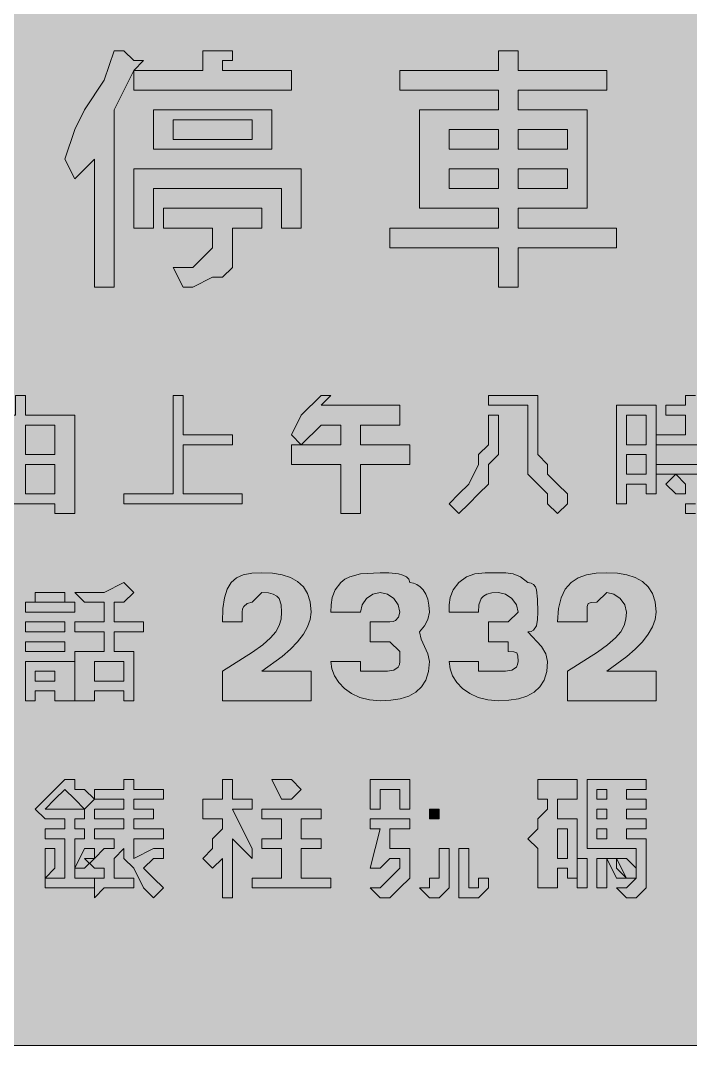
# Model space of a CAD drawing. Header units: metres. Extents: x 9 to 558, y 12 to 260.
# Drawn here: x 283.4 to 365, y 11.8 to 136.6 of the extents above; entities that cross this region are included whole.
import ezdxf

# ---------------------------------------------------------------- set-up
doc = ezdxf.new("R2010")
doc.units = ezdxf.units.M
doc.layers.add('FILL_BLACK_000000', color=7, linetype='Continuous', true_color=0x000000)
doc.layers.add('FILL_YELLOW_FFFF00', color=7, linetype='Continuous', true_color=0xffff00)

msp = doc.modelspace()

# ---------------------------------------------------------------- hatches: boundary and pattern name
at = {"layer": 'FILL_BLACK_000000', "true_color": 0x000000}
h = msp.add_hatch(color=7, dxfattribs=at)
h.dxf.hatch_style = 1
h.paths.add_polyline_path([(297.21, 131.76), (298.41, 131.76), (297.21, 130.56), (294.81, 125.76), (294.81, 104.16), (292.41, 104.16), (292.41, 119.76), (290.01, 117.36), (288.81, 119.76), (290.01, 123.36), (291.21, 125.76), (293.61, 129.36), (294.81, 132.96), (296.01, 132.96), (297.21, 131.76)])
h = msp.add_hatch(color=7, dxfattribs=at)
h.dxf.hatch_style = 1
h.paths.add_polyline_path([(308.01, 132.96), (309.21, 132.96), (309.21, 131.76), (308.01, 131.76), (308.01, 130.56), (316.41, 130.56), (316.41, 128.16), (297.21, 128.16), (297.21, 130.56), (305.61, 130.56), (305.61, 132.96), (308.01, 132.96)])
h = msp.add_hatch(color=7, dxfattribs=at)
h.dxf.hatch_style = 1
h.paths.add_polyline_path([(344.01, 130.56), (354.81, 130.56), (354.81, 128.16), (344.01, 128.16), (344.01, 125.76), (352.41, 125.76), (352.41, 113.76), (344.01, 113.76), (344.01, 111.36), (356.01, 111.36), (356.01, 108.96), (344.01, 108.96), (344.01, 104.16), (341.61, 104.16), (341.61, 108.96), (328.41, 108.96), (328.41, 111.36), (341.61, 111.36), (341.61, 113.76), (332.01, 113.76), (332.01, 125.76), (341.61, 125.76), (341.61, 128.16), (329.61, 128.16), (329.61, 130.56), (341.61, 130.56), (341.61, 132.96), (344.01, 132.96), (344.01, 131.76), (344.01, 130.56)])
h.paths.add_polyline_path([(341.61, 120.96), (341.61, 123.36), (335.61, 123.36), (335.61, 120.96), (341.61, 120.96)], flags=16)
h.paths.add_polyline_path([(335.61, 116.16), (341.61, 116.16), (341.61, 118.56), (335.61, 118.56), (335.61, 116.16)], flags=16)
h.paths.add_polyline_path([(344.01, 123.36), (344.01, 120.96), (350.01, 120.96), (350.01, 123.36), (344.01, 123.36)], flags=16)
h.paths.add_polyline_path([(350.01, 118.56), (344.01, 118.56), (344.01, 116.16), (350.01, 116.16), (350.01, 118.56)], flags=16)
h = msp.add_hatch(color=7, dxfattribs=at)
h.dxf.hatch_style = 1
h.paths.add_polyline_path([(314.01, 120.96), (299.61, 120.96), (299.61, 125.76), (314.01, 125.76), (314.01, 120.96)])
h.paths.add_polyline_path([(311.61, 124.56), (302.01, 124.56), (302.01, 122.16), (311.61, 122.16), (311.61, 124.56)], flags=16)
h = msp.add_hatch(color=7, dxfattribs=at)
h.dxf.hatch_style = 1
h.paths.add_polyline_path([(317.61, 118.56), (317.61, 111.36), (315.21, 111.36), (315.21, 116.16), (299.61, 116.16), (299.61, 111.36), (297.21, 111.36), (297.21, 118.56), (317.61, 118.56)])
h = msp.add_hatch(color=7, dxfattribs=at)
h.dxf.hatch_style = 1
h.paths.add_polyline_path([(312.81, 113.76), (312.81, 111.36), (309.21, 111.36), (309.21, 108.96), (309.21, 106.56), (308.01, 105.36), (306.81, 105.36), (304.41, 104.16), (303.21, 104.16), (302.01, 106.56), (304.41, 106.56), (305.61, 107.76), (306.81, 108.96), (306.81, 111.36), (300.81, 111.36), (300.81, 113.76), (312.81, 113.76)])
h = msp.add_hatch(color=7, dxfattribs=at)
h.dxf.hatch_style = 1
h.paths.add_polyline_path([(290.01, 88.56), (290.01, 76.56), (287.61, 76.56), (287.61, 77.76), (279.21, 77.76), (279.21, 76.56), (276.81, 76.56), (276.81, 88.56), (282.81, 88.56), (282.81, 90.96), (284.01, 90.96), (284.01, 88.56), (290.01, 88.56)])
h.paths.add_polyline_path([(282.81, 83.76), (282.81, 87.36), (279.21, 87.36), (279.21, 83.76), (282.81, 83.76)], flags=16)
h.paths.add_polyline_path([(284.01, 83.76), (287.61, 83.76), (287.61, 87.36), (284.01, 87.36), (284.01, 83.76)], flags=16)
h.paths.add_polyline_path([(279.21, 82.56), (279.21, 78.96), (282.81, 78.96), (282.81, 82.56), (279.21, 82.56)], flags=16)
h.paths.add_polyline_path([(287.61, 82.56), (284.01, 82.56), (284.01, 78.96), (287.61, 78.96), (287.61, 82.56)], flags=16)
h = msp.add_hatch(color=7, dxfattribs=at)
h.dxf.hatch_style = 1
h.paths.add_polyline_path([(309.21, 86.16), (309.21, 84.96), (303.21, 84.96), (303.21, 78.96), (310.41, 78.96), (310.41, 77.76), (296.01, 77.76), (296.01, 78.96), (302.01, 78.96), (302.01, 90.96), (303.21, 90.96), (303.21, 86.16), (309.21, 86.16)])
h = msp.add_hatch(color=7, dxfattribs=at)
h.dxf.hatch_style = 1
h.paths.add_polyline_path([(317.61, 88.56), (320.01, 90.96), (321.21, 90.96), (320.01, 89.76), (329.61, 89.76), (329.61, 87.36), (324.81, 87.36), (324.81, 84.96), (330.81, 84.96), (330.81, 82.56), (324.81, 82.56), (324.81, 76.56), (322.41, 76.56), (322.41, 82.56), (316.41, 82.56), (316.41, 84.96), (317.61, 84.96), (316.41, 86.16), (317.61, 88.56)])
h.paths.add_polyline_path([(322.41, 84.96), (322.41, 87.36), (320.01, 87.36), (317.61, 84.96), (322.41, 84.96)], flags=16)
h = msp.add_hatch(color=7, dxfattribs=at)
h.dxf.hatch_style = 1
h.paths.add_polyline_path([(346.41, 90.96), (346.41, 87.36), (346.41, 86.16), (346.41, 84.96), (346.41, 83.76), (347.61, 82.56), (347.61, 81.36), (348.81, 80.16), (350.01, 78.96), (350.01, 77.76), (348.81, 76.56), (347.61, 77.76), (347.61, 78.96), (346.41, 80.16), (345.21, 81.36), (345.21, 82.56), (345.21, 84.96), (345.21, 86.16), (345.21, 87.36), (345.21, 89.76), (340.41, 89.76), (340.41, 90.96), (346.41, 90.96)])
h = msp.add_hatch(color=7, dxfattribs=at)
h.dxf.hatch_style = 1
h.paths.add_polyline_path([(369.21, 89.76), (369.21, 88.56), (365.61, 88.56), (365.61, 86.16), (370.41, 86.16), (370.41, 84.96), (368.01, 84.96), (368.01, 82.56), (370.41, 82.56), (370.41, 81.36), (368.01, 81.36), (368.01, 78.96), (368.01, 77.76), (368.01, 76.56), (366.81, 76.56), (365.61, 76.56), (364.41, 76.56), (364.41, 77.76), (365.61, 77.76), (366.81, 77.76), (366.81, 78.96), (366.81, 81.36), (360.81, 81.36), (360.81, 82.56), (366.81, 82.56), (366.81, 84.96), (360.81, 84.96), (360.81, 86.16), (364.41, 86.16), (364.41, 88.56), (362.01, 88.56), (362.01, 89.76), (364.41, 89.76), (364.41, 90.96), (365.61, 90.96), (365.61, 89.76), (369.21, 89.76)])
h = msp.add_hatch(color=7, dxfattribs=at)
h.dxf.hatch_style = 1
h.paths.add_polyline_path([(359.61, 78.96), (359.61, 80.16), (357.21, 80.16), (357.21, 77.76), (356.01, 77.76), (356.01, 78.96), (356.01, 89.76), (360.81, 89.76), (360.81, 78.96), (359.61, 78.96)])
h.paths.add_polyline_path([(357.21, 88.56), (357.21, 84.96), (359.61, 84.96), (359.61, 88.56), (357.21, 88.56)], flags=16)
h.paths.add_polyline_path([(359.61, 83.76), (357.21, 83.76), (357.21, 81.36), (359.61, 81.36), (359.61, 83.76)], flags=16)
h = msp.add_hatch(color=7, dxfattribs=at)
h.dxf.hatch_style = 1
h.paths.add_polyline_path([(336.81, 78.96), (338.01, 80.16), (339.21, 82.56), (339.21, 83.76), (340.41, 84.96), (340.41, 86.16), (340.41, 88.56), (341.61, 88.56), (341.61, 87.36), (341.61, 86.16), (341.61, 83.76), (340.41, 82.56), (340.41, 81.36), (340.41, 80.16), (339.21, 78.96), (338.01, 77.76), (336.81, 76.56), (335.61, 77.76), (336.81, 78.96)])
h = msp.add_hatch(color=7, dxfattribs=at)
h.dxf.hatch_style = 1
h.paths.add_polyline_path([(364.41, 80.16), (364.41, 78.96), (363.21, 78.96), (362.01, 80.16), (363.21, 81.36), (364.41, 80.16)])
h = msp.add_hatch(color=7, dxfattribs=at)
h.dxf.hatch_style = 1
h.paths.add_polyline_path([(318.81, 57.36), (318.81, 53.76), (308.01, 53.76), (308.01, 57.36), (311.67, 59.67), (312.92, 60.59), (313.86, 61.41), (314.51, 62.18), (314.93, 62.93), (315.15, 63.71), (315.21, 64.56), (315.17, 65.44), (314.91, 66.21), (314.62, 66.52), (314.2, 66.75), (313.6, 66.91), (312.81, 66.96), (311.61, 65.76), (311.01, 65.61), (310.6, 65.25), (310.46, 64.96), (310.41, 64.56), (310.41, 63.36), (308.01, 63.36), (308.07, 65), (308.25, 66.32), (308.58, 67.37), (309.06, 68.16), (309.71, 68.73), (310.54, 69.1), (311.57, 69.3), (312.81, 69.36), (314.1, 69.3), (315.27, 69.12), (316.29, 68.79), (317.16, 68.31), (317.86, 67.66), (318.38, 66.83), (318.7, 65.8), (318.81, 64.56), (318.7, 63.66), (318.38, 62.76), (317.86, 61.86), (317.16, 60.96), (316.29, 60.06), (315.27, 59.16), (312.81, 57.36), (318.81, 57.36)])
h = msp.add_hatch(color=7, dxfattribs=at)
h.dxf.hatch_style = 1
h.paths.add_polyline_path([(325.92, 53.87), (324.75, 54.17), (323.73, 54.65), (322.86, 55.26), (322.16, 55.99), (321.64, 56.8), (321.32, 57.66), (321.21, 58.56), (324.81, 58.56), (324.81, 57.36), (327.21, 57.36), (328.09, 57.38), (328.86, 57.51), (329.4, 57.87), (329.56, 58.16), (329.61, 58.56), (329.61, 59.76), (328.41, 60.96), (326.01, 60.96), (326.01, 63.36), (328.41, 63.36), (328.81, 63.41), (329.1, 63.55), (329.46, 63.96), (329.61, 64.56), (329.4, 65.44), (328.86, 66.21), (328.09, 66.75), (327.21, 66.96), (326.33, 66.75), (325.56, 66.21), (325.02, 65.44), (324.81, 64.56), (321.21, 64.56), (321.23, 65.46), (321.36, 66.36), (321.72, 67.26), (322.41, 68.16), (322.91, 68.56), (323.5, 68.85), (324.81, 69.21), (327.21, 69.36), (328.28, 69.34), (329.46, 69.21), (329.99, 69.07), (330.42, 68.85), (330.7, 68.56), (330.81, 68.16), (331.26, 68.1), (331.69, 67.93), (332.1, 67.65), (332.46, 67.26), (332.77, 66.75), (333, 66.13), (333.16, 65.4), (333.21, 64.56), (333.02, 63.68), (332.61, 62.91), (332.01, 62.16), (332.2, 61.26), (332.61, 60.36), (333.02, 59.46), (333.21, 58.56), (333.1, 57.32), (332.78, 56.29), (332.26, 55.46), (331.56, 54.81), (330.69, 54.33), (329.67, 54), (328.5, 53.82), (327.21, 53.76), (325.92, 53.87)])
h = msp.add_hatch(color=7, dxfattribs=at)
h.dxf.hatch_style = 1
h.paths.add_polyline_path([(340.32, 53.87), (339.15, 54.17), (338.13, 54.65), (337.26, 55.26), (336.56, 55.99), (336.04, 56.8), (335.72, 57.66), (335.61, 58.56), (339.21, 58.56), (339.21, 57.36), (341.61, 57.36), (342.49, 57.38), (343.26, 57.51), (343.8, 57.87), (343.96, 58.16), (344.01, 58.56), (343.99, 59.25), (343.86, 59.61), (343.5, 59.74), (342.81, 59.76), (342.81, 60.96), (340.41, 60.96), (340.41, 63.36), (342.81, 63.36), (344.01, 64.56), (343.8, 65.44), (343.26, 66.21), (342.49, 66.75), (341.61, 66.96), (340.82, 66.91), (340.22, 66.75), (339.8, 66.52), (339.51, 66.21), (339.25, 65.44), (339.21, 64.56), (335.61, 64.56), (335.63, 65.46), (335.76, 66.36), (336.12, 67.26), (336.81, 68.16), (337.73, 68.85), (338.76, 69.21), (340.02, 69.34), (341.61, 69.36), (342.51, 69.34), (343.41, 69.21), (344.31, 68.85), (345.21, 68.16), (345.61, 68.1), (345.9, 67.93), (346.12, 67.65), (346.26, 67.26), (346.39, 66.13), (346.41, 64.56), (346.39, 63.68), (346.26, 62.91), (345.9, 62.37), (345.61, 62.21), (345.21, 62.16), (346.86, 60.36), (347.4, 59.46), (347.61, 58.56), (347.5, 57.32), (347.18, 56.29), (346.66, 55.46), (345.96, 54.81), (345.09, 54.33), (344.07, 54), (342.9, 53.82), (341.61, 53.76), (340.32, 53.87)])
h = msp.add_hatch(color=7, dxfattribs=at)
h.dxf.hatch_style = 1
h.paths.add_polyline_path([(360.81, 57.36), (360.81, 53.76), (350.01, 53.76), (350.01, 57.36), (353.67, 59.67), (354.92, 60.59), (355.86, 61.41), (356.51, 62.18), (356.93, 62.93), (357.15, 63.71), (357.21, 64.56), (357, 65.44), (356.46, 66.21), (355.69, 66.75), (354.81, 66.96), (353.61, 65.76), (352.92, 65.74), (352.56, 65.61), (352.43, 65.25), (352.41, 64.56), (352.41, 63.36), (348.81, 63.36), (348.92, 65), (349.24, 66.32), (349.76, 67.37), (350.46, 68.16), (351.33, 68.73), (352.35, 69.1), (353.52, 69.3), (354.81, 69.36), (356.1, 69.3), (357.27, 69.12), (358.29, 68.79), (359.16, 68.31), (359.86, 67.66), (360.38, 66.83), (360.7, 65.8), (360.81, 64.56), (360.7, 63.66), (360.38, 62.76), (359.86, 61.86), (359.16, 60.96), (358.29, 60.06), (357.27, 59.16), (354.81, 57.36), (360.81, 57.36)])
h = msp.add_hatch(color=7, dxfattribs=at)
h.dxf.hatch_style = 1
h.paths.add_polyline_path([(296.01, 68.16), (297.21, 66.96), (296.01, 65.76), (294.81, 65.76), (294.81, 63.36), (298.41, 63.36), (298.41, 62.16), (294.81, 62.16), (294.81, 59.76), (297.21, 59.76), (297.21, 53.76), (296.01, 53.76), (296.01, 54.96), (292.41, 54.96), (292.41, 53.76), (290.01, 53.76), (290.01, 59.76), (293.61, 59.76), (293.61, 62.16), (290.01, 62.16), (290.01, 63.36), (293.61, 63.36), (293.61, 65.76), (291.21, 65.76), (290.01, 66.96), (293.61, 66.96), (296.01, 68.16)])
h.paths.add_polyline_path([(296.01, 58.56), (292.41, 58.56), (292.41, 56.16), (296.01, 56.16), (296.01, 58.56)], flags=16)
h = msp.add_hatch(color=7, dxfattribs=at)
h.dxf.hatch_style = 1
h.paths.add_polyline_path([(288.81, 66.96), (288.81, 65.76), (285.21, 65.76), (285.21, 66.96), (288.81, 66.96)])
h = msp.add_hatch(color=7, dxfattribs=at)
h.dxf.hatch_style = 1
h.paths.add_polyline_path([(290.01, 65.76), (290.01, 64.56), (284.01, 64.56), (284.01, 65.76), (290.01, 65.76)])
h = msp.add_hatch(color=7, dxfattribs=at)
h.dxf.hatch_style = 1
h.paths.add_polyline_path([(288.81, 63.36), (288.81, 62.16), (284.01, 62.16), (284.01, 63.36), (288.81, 63.36)])
h = msp.add_hatch(color=7, dxfattribs=at)
h.dxf.hatch_style = 1
h.paths.add_polyline_path([(288.81, 60.96), (288.81, 59.76), (284.01, 59.76), (284.01, 60.96), (288.81, 60.96)])
h = msp.add_hatch(color=7, dxfattribs=at)
h.dxf.hatch_style = 1
h.paths.add_polyline_path([(290.01, 58.56), (290.01, 53.76), (287.61, 53.76), (287.61, 54.96), (285.21, 54.96), (285.21, 53.76), (284.01, 53.76), (284.01, 58.56), (290.01, 58.56)])
h.paths.add_polyline_path([(287.61, 57.36), (285.21, 57.36), (285.21, 56.16), (287.61, 56.16), (287.61, 57.36)], flags=16)
h = msp.add_hatch(color=7, dxfattribs=at)
h.dxf.hatch_style = 1
h.paths.add_polyline_path([(291.21, 38.16), (291.21, 36.96), (290.01, 36.96), (290.01, 32.16), (292.41, 32.16), (292.41, 30.96), (287.61, 30.96), (286.41, 30.96), (286.41, 32.16), (288.81, 32.16), (288.81, 36.96), (286.41, 36.96), (286.41, 38.16), (288.81, 38.16), (288.81, 39.36), (286.41, 39.36), (285.21, 40.56), (286.41, 41.76), (287.61, 42.96), (288.81, 44.16), (290.01, 44.16), (290.01, 42.96), (291.21, 42.96), (292.41, 41.76), (291.21, 40.56), (291.21, 39.36), (290.01, 39.36), (290.01, 38.16), (291.21, 38.16)])
h.paths.add_polyline_path([(290.01, 41.76), (288.81, 42.96), (287.61, 41.76), (286.41, 40.56), (291.21, 40.56), (290.01, 41.76)], flags=16)
h = msp.add_hatch(color=7, dxfattribs=at)
h.dxf.hatch_style = 1
h.paths.add_polyline_path([(296.01, 42.96), (296.01, 44.16), (297.21, 44.16), (297.21, 42.96), (300.81, 42.96), (300.81, 41.76), (297.21, 41.76), (297.21, 40.56), (299.61, 40.56), (299.61, 39.36), (297.21, 39.36), (297.21, 38.16), (300.81, 38.16), (300.81, 36.96), (297.21, 36.96), (297.21, 35.76), (297.21, 34.56), (299.61, 35.76), (300.81, 35.76), (300.81, 34.56), (299.61, 34.56), (298.41, 33.36), (299.61, 32.16), (300.81, 30.96), (299.61, 29.76), (298.41, 30.96), (297.21, 33.36), (296.01, 34.56), (296.01, 35.76), (294.81, 34.56), (294.81, 32.16), (297.21, 32.16), (297.21, 30.96), (293.61, 30.96), (292.41, 29.76), (292.41, 32.16), (293.61, 32.16), (293.61, 33.36), (292.41, 33.36), (291.21, 34.56), (292.41, 34.56), (293.61, 35.76), (294.81, 35.76), (294.81, 36.96), (292.41, 36.96), (292.41, 38.16), (296.01, 38.16), (296.01, 39.36), (292.41, 39.36), (292.41, 40.56), (296.01, 40.56), (296.01, 41.76), (292.41, 41.76), (292.41, 42.96), (296.01, 42.96)])
h = msp.add_hatch(color=7, dxfattribs=at)
h.dxf.hatch_style = 1
h.paths.add_polyline_path([(305.61, 34.56), (306.81, 35.76), (306.81, 36.96), (308.01, 38.16), (308.01, 39.36), (305.61, 39.36), (305.61, 41.76), (308.01, 41.76), (308.01, 44.16), (309.21, 44.16), (309.21, 41.76), (311.61, 41.76), (311.61, 40.56), (309.21, 40.56), (310.41, 38.16), (311.61, 35.76), (311.61, 34.56), (310.41, 35.76), (309.21, 36.96), (309.21, 29.76), (308.01, 29.76), (308.01, 34.56), (306.81, 33.36), (305.61, 34.56)])
h = msp.add_hatch(color=7, dxfattribs=at)
h.dxf.hatch_style = 1
h.paths.add_polyline_path([(316.41, 44.16), (317.61, 42.96), (316.41, 41.76), (315.21, 41.76), (314.01, 44.16), (315.21, 44.16), (316.41, 44.16)])
h = msp.add_hatch(color=7, dxfattribs=at)
h.dxf.hatch_style = 1
h.paths.add_polyline_path([(326.01, 44.16), (330.81, 44.16), (330.81, 40.56), (329.61, 40.56), (329.61, 42.96), (327.21, 42.96), (327.21, 40.56), (326.01, 40.56), (326.01, 44.16)])
h = msp.add_hatch(color=7, dxfattribs=at)
h.dxf.hatch_style = 1
h.paths.add_polyline_path([(346.41, 39.36), (347.61, 40.56), (347.61, 41.76), (346.41, 41.76), (346.41, 44.16), (351.21, 44.16), (351.21, 41.76), (348.81, 41.76), (348.81, 39.36), (351.21, 39.36), (351.21, 32.16), (350.01, 32.16), (350.01, 33.36), (348.81, 33.36), (348.81, 30.96), (346.41, 30.96), (346.41, 35.76), (345.21, 36.96), (346.41, 38.16), (346.41, 39.36)])
h.paths.add_polyline_path([(350.01, 38.16), (348.81, 38.16), (348.81, 34.56), (350.01, 34.56), (350.01, 38.16)], flags=16)
h = msp.add_hatch(color=7, dxfattribs=at)
h.dxf.hatch_style = 1
h.paths.add_polyline_path([(357.21, 41.76), (359.61, 41.76), (359.61, 40.56), (357.21, 40.56), (357.21, 39.36), (359.61, 39.36), (359.61, 38.16), (357.21, 38.16), (357.21, 36.96), (359.61, 36.96), (359.61, 35.76), (359.61, 34.56), (359.61, 33.36), (359.61, 32.16), (359.61, 30.96), (358.41, 29.76), (357.21, 29.76), (356.01, 30.96), (357.21, 30.96), (358.41, 32.16), (358.41, 33.36), (358.41, 34.56), (358.41, 35.76), (353.61, 35.76), (352.41, 35.76), (352.41, 44.16), (359.61, 44.16), (359.61, 42.96), (357.21, 42.96), (357.21, 41.76)])
h.paths.add_polyline_path([(353.61, 36.96), (354.81, 36.96), (354.81, 38.16), (353.61, 38.16), (353.61, 36.96)], flags=16)
h.paths.add_polyline_path([(353.61, 42.96), (353.61, 41.76), (354.81, 41.76), (354.81, 42.96), (353.61, 42.96)], flags=16)
h.paths.add_polyline_path([(354.81, 40.56), (353.61, 40.56), (353.61, 39.36), (354.81, 39.36), (354.81, 40.56)], flags=16)
h = msp.add_hatch(color=7, dxfattribs=at)
h.dxf.hatch_style = 1
h.paths.add_polyline_path([(320.01, 40.56), (320.01, 39.36), (317.61, 39.36), (317.61, 36.96), (320.01, 36.96), (320.01, 35.76), (317.61, 35.76), (317.61, 32.16), (321.21, 32.16), (321.21, 30.96), (311.61, 30.96), (311.61, 32.16), (315.21, 32.16), (315.21, 35.76), (312.81, 35.76), (312.81, 36.96), (315.21, 36.96), (315.21, 39.36), (312.81, 39.36), (312.81, 40.56), (320.01, 40.56)])
h = msp.add_hatch(color=7, dxfattribs=at)
h.dxf.hatch_style = 1
h.paths.add_polyline_path([(333.21, 40.56), (334.41, 40.56), (334.41, 39.36), (333.21, 39.36), (333.21, 40.56)])
h = msp.add_hatch(color=7, dxfattribs=at)
h.dxf.hatch_style = 1
h.paths.add_polyline_path([(330.81, 39.36), (330.81, 38.16), (328.41, 38.16), (328.41, 35.76), (330.81, 35.76), (330.81, 34.56), (330.81, 33.36), (330.81, 32.16), (329.61, 30.96), (328.41, 29.76), (327.21, 29.76), (326.01, 30.96), (327.21, 30.96), (328.41, 32.16), (329.61, 33.36), (329.61, 34.56), (328.41, 34.56), (327.21, 33.36), (326.01, 33.36), (327.21, 38.16), (326.01, 38.16), (326.01, 39.36), (330.81, 39.36)])
h = msp.add_hatch(color=7, dxfattribs=at)
h.dxf.hatch_style = 1
h.paths.add_polyline_path([(287.61, 34.56), (287.61, 33.36), (286.41, 32.16), (286.41, 34.56), (286.41, 35.76), (287.61, 35.76), (287.61, 34.56)])
h = msp.add_hatch(color=7, dxfattribs=at)
h.dxf.hatch_style = 1
h.paths.add_polyline_path([(291.21, 35.76), (292.41, 35.76), (292.41, 34.56), (291.21, 33.36), (290.01, 33.36), (291.21, 35.76)])
h = msp.add_hatch(color=7, dxfattribs=at)
h.dxf.hatch_style = 1
h.paths.add_polyline_path([(333.21, 30.96), (333.21, 32.16), (334.41, 32.16), (334.41, 33.36), (334.41, 35.76), (335.61, 35.76), (335.61, 34.56), (335.61, 33.36), (335.61, 32.16), (335.61, 30.96), (334.41, 29.76), (333.21, 29.76), (332.01, 30.96), (333.21, 30.96)])
h = msp.add_hatch(color=7, dxfattribs=at)
h.dxf.hatch_style = 1
h.paths.add_polyline_path([(338.01, 35.76), (338.01, 34.56), (338.01, 32.16), (338.01, 30.96), (339.21, 30.96), (339.21, 32.16), (340.41, 32.16), (340.41, 30.96), (339.21, 29.76), (338.01, 29.76), (336.81, 29.76), (336.81, 30.96), (336.81, 32.16), (336.81, 35.76), (338.01, 35.76)])
h = msp.add_hatch(color=7, dxfattribs=at)
h.dxf.hatch_style = 1
h.paths.add_polyline_path([(351.21, 34.56), (352.41, 34.56), (352.41, 32.16), (352.41, 30.96), (351.21, 30.96), (351.21, 34.56)])
h = msp.add_hatch(color=7, dxfattribs=at)
h.dxf.hatch_style = 1
h.paths.add_polyline_path([(353.61, 34.56), (354.81, 34.56), (354.81, 33.36), (354.81, 30.96), (353.61, 30.96), (353.61, 34.56)])
h = msp.add_hatch(color=7, dxfattribs=at)
h.dxf.hatch_style = 1
h.paths.add_polyline_path([(354.81, 34.56), (356.01, 34.56), (356.01, 33.36), (357.21, 32.16), (356.01, 32.16), (354.81, 34.56)])
h = msp.add_hatch(color=7, dxfattribs=at)
h.dxf.hatch_style = 1
h.paths.add_polyline_path([(356.01, 34.56), (357.21, 34.56), (358.41, 33.36), (358.41, 32.16), (357.21, 32.16), (356.01, 34.56)])
at = {"layer": 'FILL_YELLOW_FFFF00', "true_color": 0xffff00}
h = msp.add_hatch(color=7, dxfattribs=at)
h.dxf.hatch_style = 1
h.paths.add_polyline_path([(551.26, 260.11), (552.02, 259.95), (553.41, 259.41), (556.41, 257.76), (556.81, 257.26), (557.1, 256.67), (557.46, 255.36), (557.61, 252.96), (557.61, 18.96), (557.61, 16.56), (557.56, 16.16), (557.42, 15.85), (557.01, 15.36), (556.6, 14.87), (556.46, 14.56), (556.41, 14.16), (553.41, 12.51), (552.02, 11.97), (551.26, 11.81), (550.41, 11.76), (16.41, 11.76), (15.53, 11.78), (14.76, 11.91), (14.22, 12.27), (14.06, 12.56), (14.01, 12.96), (13.13, 12.98), (12.36, 13.11), (11.82, 13.47), (11.66, 13.76), (11.61, 14.16), (10.82, 14.66), (10.22, 15.25), (9.8, 15.89), (9.51, 16.56), (9.25, 17.87), (9.21, 18.96), (9.21, 252.96), (9.21, 255.36), (9.92, 256.24), (10.41, 257.01), (10.9, 257.55), (11.21, 257.71), (11.61, 257.76), (11.66, 258.16), (11.82, 258.47), (12.36, 258.96), (13.13, 259.45), (14.01, 260.16), (16.41, 260.16), (550.41, 260.16), (551.26, 260.11)])

# ---------------------------------------------------------------- linework, layer by layer
at = {"layer": 'FILL_BLACK_000000', "lineweight": 0, "true_color": 0x000000}
for points in [[(297.21, 131.76), (298.41, 131.76), (297.21, 130.56), (294.81, 125.76), (294.81, 104.16), (292.41, 104.16), (292.41, 119.76), (290.01, 117.36), (288.81, 119.76), (290.01, 123.36), (291.21, 125.76), (293.61, 129.36), (294.81, 132.96), (296.01, 132.96)], [(308.01, 132.96), (309.21, 132.96), (309.21, 131.76), (308.01, 131.76), (308.01, 130.56), (316.41, 130.56), (316.41, 128.16), (297.21, 128.16), (297.21, 130.56), (305.61, 130.56), (305.61, 132.96)], [(344.01, 130.56), (354.81, 130.56), (354.81, 128.16), (344.01, 128.16), (344.01, 125.76), (352.41, 125.76), (352.41, 113.76), (344.01, 113.76), (344.01, 111.36), (356.01, 111.36), (356.01, 108.96), (344.01, 108.96), (344.01, 104.16), (341.61, 104.16), (341.61, 108.96), (328.41, 108.96), (328.41, 111.36), (341.61, 111.36), (341.61, 113.76), (332.01, 113.76), (332.01, 125.76), (341.61, 125.76), (341.61, 128.16), (329.61, 128.16), (329.61, 130.56), (341.61, 130.56), (341.61, 132.96), (344.01, 132.96), (344.01, 131.76)], [(314.01, 120.96), (299.61, 120.96), (299.61, 125.76), (314.01, 125.76)], [(311.61, 124.56), (302.01, 124.56), (302.01, 122.16), (311.61, 122.16)], [(341.61, 120.96), (341.61, 123.36), (335.61, 123.36), (335.61, 120.96)], [(344.01, 123.36), (344.01, 120.96), (350.01, 120.96), (350.01, 123.36)], [(317.61, 118.56), (317.61, 111.36), (315.21, 111.36), (315.21, 116.16), (299.61, 116.16), (299.61, 111.36), (297.21, 111.36), (297.21, 118.56)], [(335.61, 116.16), (341.61, 116.16), (341.61, 118.56), (335.61, 118.56)], [(350.01, 118.56), (344.01, 118.56), (344.01, 116.16), (350.01, 116.16)], [(312.81, 113.76), (312.81, 111.36), (309.21, 111.36), (309.21, 108.96), (309.21, 106.56), (308.01, 105.36), (306.81, 105.36), (304.41, 104.16), (303.21, 104.16), (302.01, 106.56), (304.41, 106.56), (305.61, 107.76), (306.81, 108.96), (306.81, 111.36), (300.81, 111.36), (300.81, 113.76)], [(290.01, 88.56), (290.01, 76.56), (287.61, 76.56), (287.61, 77.76), (279.21, 77.76), (279.21, 76.56), (276.81, 76.56), (276.81, 88.56), (282.81, 88.56), (282.81, 90.96), (284.01, 90.96), (284.01, 88.56)], [(309.21, 86.16), (309.21, 84.96), (303.21, 84.96), (303.21, 78.96), (310.41, 78.96), (310.41, 77.76), (296.01, 77.76), (296.01, 78.96), (302.01, 78.96), (302.01, 90.96), (303.21, 90.96), (303.21, 86.16)], [(317.61, 88.56), (320.01, 90.96), (321.21, 90.96), (320.01, 89.76), (329.61, 89.76), (329.61, 87.36), (324.81, 87.36), (324.81, 84.96), (330.81, 84.96), (330.81, 82.56), (324.81, 82.56), (324.81, 76.56), (322.41, 76.56), (322.41, 82.56), (316.41, 82.56), (316.41, 84.96), (317.61, 84.96), (316.41, 86.16)], [(346.41, 90.96), (346.41, 87.36), (346.41, 86.16), (346.41, 84.96), (346.41, 83.76), (347.61, 82.56), (347.61, 81.36), (348.81, 80.16), (350.01, 78.96), (350.01, 77.76), (348.81, 76.56), (347.61, 77.76), (347.61, 78.96), (346.41, 80.16), (345.21, 81.36), (345.21, 82.56), (345.21, 84.96), (345.21, 86.16), (345.21, 87.36), (345.21, 89.76), (340.41, 89.76), (340.41, 90.96)], [(359.61, 78.96), (359.61, 80.16), (357.21, 80.16), (357.21, 77.76), (356.01, 77.76), (356.01, 78.96), (356.01, 89.76), (360.81, 89.76), (360.81, 78.96)], [(336.81, 78.96), (338.01, 80.16), (339.21, 82.56), (339.21, 83.76), (340.41, 84.96), (340.41, 86.16), (340.41, 88.56), (341.61, 88.56), (341.61, 87.36), (341.61, 86.16), (341.61, 83.76), (340.41, 82.56), (340.41, 81.36), (340.41, 80.16), (339.21, 78.96), (338.01, 77.76), (336.81, 76.56), (335.61, 77.76)], [(357.21, 88.56), (357.21, 84.96), (359.61, 84.96), (359.61, 88.56)], [(284.01, 83.76), (287.61, 83.76), (287.61, 87.36), (284.01, 87.36)], [(322.41, 84.96), (322.41, 87.36), (320.01, 87.36), (317.61, 84.96)], [(359.61, 83.76), (357.21, 83.76), (357.21, 81.36), (359.61, 81.36)], [(287.61, 82.56), (284.01, 82.56), (284.01, 78.96), (287.61, 78.96)], [(364.41, 80.16), (364.41, 78.96), (363.21, 78.96), (362.01, 80.16), (363.21, 81.36)], [(318.81, 57.36), (318.81, 53.76), (308.01, 53.76), (308.01, 57.36), (311.67, 59.67), (312.92, 60.59), (313.86, 61.41), (314.51, 62.18), (314.93, 62.93), (315.15, 63.71), (315.21, 64.56), (315.17, 65.44), (314.91, 66.21), (314.62, 66.52), (314.2, 66.75), (313.6, 66.91), (312.81, 66.96), (311.61, 65.76), (311.01, 65.61), (310.6, 65.25), (310.46, 64.96), (310.41, 64.56), (310.41, 63.36), (308.01, 63.36), (308.07, 65), (308.25, 66.32), (308.58, 67.37), (309.06, 68.16), (309.71, 68.73), (310.54, 69.1), (311.57, 69.3), (312.81, 69.36), (314.1, 69.3), (315.27, 69.12), (316.29, 68.79), (317.16, 68.31), (317.86, 67.66), (318.38, 66.83), (318.7, 65.8), (318.81, 64.56), (318.7, 63.66), (318.38, 62.76), (317.86, 61.86), (317.16, 60.96), (316.29, 60.06), (315.27, 59.16), (312.81, 57.36)], [(325.92, 53.87), (324.75, 54.17), (323.73, 54.65), (322.86, 55.26), (322.16, 55.99), (321.64, 56.8), (321.32, 57.66), (321.21, 58.56), (324.81, 58.56), (324.81, 57.36), (327.21, 57.36), (328.09, 57.38), (328.86, 57.51), (329.4, 57.87), (329.56, 58.16), (329.61, 58.56), (329.61, 59.76), (328.41, 60.96), (326.01, 60.96), (326.01, 63.36), (328.41, 63.36), (328.81, 63.41), (329.1, 63.55), (329.46, 63.96), (329.61, 64.56), (329.4, 65.44), (328.86, 66.21), (328.09, 66.75), (327.21, 66.96), (326.33, 66.75), (325.56, 66.21), (325.02, 65.44), (324.81, 64.56), (321.21, 64.56), (321.23, 65.46), (321.36, 66.36), (321.72, 67.26), (322.41, 68.16), (322.91, 68.56), (323.5, 68.85), (324.81, 69.21), (327.21, 69.36), (328.28, 69.34), (329.46, 69.21), (329.99, 69.07), (330.42, 68.85), (330.7, 68.56), (330.81, 68.16), (331.26, 68.1), (331.69, 67.93), (332.1, 67.65), (332.46, 67.26), (332.77, 66.75), (333, 66.13), (333.16, 65.4), (333.21, 64.56), (333.02, 63.68), (332.61, 62.91), (332.01, 62.16), (332.2, 61.26), (332.61, 60.36), (333.02, 59.46), (333.21, 58.56), (333.1, 57.32), (332.78, 56.29), (332.26, 55.46), (331.56, 54.81), (330.69, 54.33), (329.67, 54), (328.5, 53.82), (327.21, 53.76)], [(340.32, 53.87), (339.15, 54.17), (338.13, 54.65), (337.26, 55.26), (336.56, 55.99), (336.04, 56.8), (335.72, 57.66), (335.61, 58.56), (339.21, 58.56), (339.21, 57.36), (341.61, 57.36), (342.49, 57.38), (343.26, 57.51), (343.8, 57.87), (343.96, 58.16), (344.01, 58.56), (343.99, 59.25), (343.86, 59.61), (343.5, 59.74), (342.81, 59.76), (342.81, 60.96), (340.41, 60.96), (340.41, 63.36), (342.81, 63.36), (344.01, 64.56), (343.8, 65.44), (343.26, 66.21), (342.49, 66.75), (341.61, 66.96), (340.82, 66.91), (340.22, 66.75), (339.8, 66.52), (339.51, 66.21), (339.25, 65.44), (339.21, 64.56), (335.61, 64.56), (335.63, 65.46), (335.76, 66.36), (336.12, 67.26), (336.81, 68.16), (337.73, 68.85), (338.76, 69.21), (340.02, 69.34), (341.61, 69.36), (342.51, 69.34), (343.41, 69.21), (344.31, 68.85), (345.21, 68.16), (345.61, 68.1), (345.9, 67.93), (346.12, 67.65), (346.26, 67.26), (346.39, 66.13), (346.41, 64.56), (346.39, 63.68), (346.26, 62.91), (345.9, 62.37), (345.61, 62.21), (345.21, 62.16), (346.86, 60.36), (347.4, 59.46), (347.61, 58.56), (347.5, 57.32), (347.18, 56.29), (346.66, 55.46), (345.96, 54.81), (345.09, 54.33), (344.07, 54), (342.9, 53.82), (341.61, 53.76)], [(360.81, 57.36), (360.81, 53.76), (350.01, 53.76), (350.01, 57.36), (353.67, 59.67), (354.92, 60.59), (355.86, 61.41), (356.51, 62.18), (356.93, 62.93), (357.15, 63.71), (357.21, 64.56), (357, 65.44), (356.46, 66.21), (355.69, 66.75), (354.81, 66.96), (353.61, 65.76), (352.92, 65.74), (352.56, 65.61), (352.43, 65.25), (352.41, 64.56), (352.41, 63.36), (348.81, 63.36), (348.92, 65), (349.24, 66.32), (349.76, 67.37), (350.46, 68.16), (351.33, 68.73), (352.35, 69.1), (353.52, 69.3), (354.81, 69.36), (356.1, 69.3), (357.27, 69.12), (358.29, 68.79), (359.16, 68.31), (359.86, 67.66), (360.38, 66.83), (360.7, 65.8), (360.81, 64.56), (360.7, 63.66), (360.38, 62.76), (359.86, 61.86), (359.16, 60.96), (358.29, 60.06), (357.27, 59.16), (354.81, 57.36)], [(296.01, 68.16), (297.21, 66.96), (296.01, 65.76), (294.81, 65.76), (294.81, 63.36), (298.41, 63.36), (298.41, 62.16), (294.81, 62.16), (294.81, 59.76), (297.21, 59.76), (297.21, 53.76), (296.01, 53.76), (296.01, 54.96), (292.41, 54.96), (292.41, 53.76), (290.01, 53.76), (290.01, 59.76), (293.61, 59.76), (293.61, 62.16), (290.01, 62.16), (290.01, 63.36), (293.61, 63.36), (293.61, 65.76), (291.21, 65.76), (290.01, 66.96), (293.61, 66.96)], [(288.81, 66.96), (288.81, 65.76), (285.21, 65.76), (285.21, 66.96)], [(290.01, 65.76), (290.01, 64.56), (284.01, 64.56), (284.01, 65.76)], [(288.81, 63.36), (288.81, 62.16), (284.01, 62.16), (284.01, 63.36)], [(288.81, 60.96), (288.81, 59.76), (284.01, 59.76), (284.01, 60.96)], [(290.01, 58.56), (290.01, 53.76), (287.61, 53.76), (287.61, 54.96), (285.21, 54.96), (285.21, 53.76), (284.01, 53.76), (284.01, 58.56)], [(296.01, 58.56), (292.41, 58.56), (292.41, 56.16), (296.01, 56.16)], [(287.61, 57.36), (285.21, 57.36), (285.21, 56.16), (287.61, 56.16)], [(291.21, 38.16), (291.21, 36.96), (290.01, 36.96), (290.01, 32.16), (292.41, 32.16), (292.41, 30.96), (287.61, 30.96), (286.41, 30.96), (286.41, 32.16), (288.81, 32.16), (288.81, 36.96), (286.41, 36.96), (286.41, 38.16), (288.81, 38.16), (288.81, 39.36), (286.41, 39.36), (285.21, 40.56), (286.41, 41.76), (287.61, 42.96), (288.81, 44.16), (290.01, 44.16), (290.01, 42.96), (291.21, 42.96), (292.41, 41.76), (291.21, 40.56), (291.21, 39.36), (290.01, 39.36), (290.01, 38.16)], [(296.01, 42.96), (296.01, 44.16), (297.21, 44.16), (297.21, 42.96), (300.81, 42.96), (300.81, 41.76), (297.21, 41.76), (297.21, 40.56), (299.61, 40.56), (299.61, 39.36), (297.21, 39.36), (297.21, 38.16), (300.81, 38.16), (300.81, 36.96), (297.21, 36.96), (297.21, 35.76), (297.21, 34.56), (299.61, 35.76), (300.81, 35.76), (300.81, 34.56), (299.61, 34.56), (298.41, 33.36), (299.61, 32.16), (300.81, 30.96), (299.61, 29.76), (298.41, 30.96), (297.21, 33.36), (296.01, 34.56), (296.01, 35.76), (294.81, 34.56), (294.81, 32.16), (297.21, 32.16), (297.21, 30.96), (293.61, 30.96), (292.41, 29.76), (292.41, 32.16), (293.61, 32.16), (293.61, 33.36), (292.41, 33.36), (291.21, 34.56), (292.41, 34.56), (293.61, 35.76), (294.81, 35.76), (294.81, 36.96), (292.41, 36.96), (292.41, 38.16), (296.01, 38.16), (296.01, 39.36), (292.41, 39.36), (292.41, 40.56), (296.01, 40.56), (296.01, 41.76), (292.41, 41.76), (292.41, 42.96)], [(305.61, 34.56), (306.81, 35.76), (306.81, 36.96), (308.01, 38.16), (308.01, 39.36), (305.61, 39.36), (305.61, 41.76), (308.01, 41.76), (308.01, 44.16), (309.21, 44.16), (309.21, 41.76), (311.61, 41.76), (311.61, 40.56), (309.21, 40.56), (310.41, 38.16), (311.61, 35.76), (311.61, 34.56), (310.41, 35.76), (309.21, 36.96), (309.21, 29.76), (308.01, 29.76), (308.01, 34.56), (306.81, 33.36)], [(316.41, 44.16), (317.61, 42.96), (316.41, 41.76), (315.21, 41.76), (314.01, 44.16), (315.21, 44.16)], [(326.01, 44.16), (330.81, 44.16), (330.81, 40.56), (329.61, 40.56), (329.61, 42.96), (327.21, 42.96), (327.21, 40.56), (326.01, 40.56)], [(346.41, 39.36), (347.61, 40.56), (347.61, 41.76), (346.41, 41.76), (346.41, 44.16), (351.21, 44.16), (351.21, 41.76), (348.81, 41.76), (348.81, 39.36), (351.21, 39.36), (351.21, 32.16), (350.01, 32.16), (350.01, 33.36), (348.81, 33.36), (348.81, 30.96), (346.41, 30.96), (346.41, 35.76), (345.21, 36.96), (346.41, 38.16)], [(357.21, 41.76), (359.61, 41.76), (359.61, 40.56), (357.21, 40.56), (357.21, 39.36), (359.61, 39.36), (359.61, 38.16), (357.21, 38.16), (357.21, 36.96), (359.61, 36.96), (359.61, 35.76), (359.61, 34.56), (359.61, 33.36), (359.61, 32.16), (359.61, 30.96), (358.41, 29.76), (357.21, 29.76), (356.01, 30.96), (357.21, 30.96), (358.41, 32.16), (358.41, 33.36), (358.41, 34.56), (358.41, 35.76), (353.61, 35.76), (352.41, 35.76), (352.41, 44.16), (359.61, 44.16), (359.61, 42.96), (357.21, 42.96)], [(290.01, 41.76), (288.81, 42.96), (287.61, 41.76), (286.41, 40.56), (291.21, 40.56)], [(353.61, 42.96), (353.61, 41.76), (354.81, 41.76), (354.81, 42.96)], [(320.01, 40.56), (320.01, 39.36), (317.61, 39.36), (317.61, 36.96), (320.01, 36.96), (320.01, 35.76), (317.61, 35.76), (317.61, 32.16), (321.21, 32.16), (321.21, 30.96), (311.61, 30.96), (311.61, 32.16), (315.21, 32.16), (315.21, 35.76), (312.81, 35.76), (312.81, 36.96), (315.21, 36.96), (315.21, 39.36), (312.81, 39.36), (312.81, 40.56)], [(333.21, 40.56), (334.41, 40.56), (334.41, 39.36), (333.21, 39.36)], [(354.81, 40.56), (353.61, 40.56), (353.61, 39.36), (354.81, 39.36)], [(330.81, 39.36), (330.81, 38.16), (328.41, 38.16), (328.41, 35.76), (330.81, 35.76), (330.81, 34.56), (330.81, 33.36), (330.81, 32.16), (329.61, 30.96), (328.41, 29.76), (327.21, 29.76), (326.01, 30.96), (327.21, 30.96), (328.41, 32.16), (329.61, 33.36), (329.61, 34.56), (328.41, 34.56), (327.21, 33.36), (326.01, 33.36), (327.21, 38.16), (326.01, 38.16), (326.01, 39.36)], [(350.01, 38.16), (348.81, 38.16), (348.81, 34.56), (350.01, 34.56)], [(353.61, 36.96), (354.81, 36.96), (354.81, 38.16), (353.61, 38.16)], [(287.61, 34.56), (287.61, 33.36), (286.41, 32.16), (286.41, 34.56), (286.41, 35.76), (287.61, 35.76)], [(291.21, 35.76), (292.41, 35.76), (292.41, 34.56), (291.21, 33.36), (290.01, 33.36)], [(333.21, 30.96), (333.21, 32.16), (334.41, 32.16), (334.41, 33.36), (334.41, 35.76), (335.61, 35.76), (335.61, 34.56), (335.61, 33.36), (335.61, 32.16), (335.61, 30.96), (334.41, 29.76), (333.21, 29.76), (332.01, 30.96)], [(338.01, 35.76), (338.01, 34.56), (338.01, 32.16), (338.01, 30.96), (339.21, 30.96), (339.21, 32.16), (340.41, 32.16), (340.41, 30.96), (339.21, 29.76), (338.01, 29.76), (336.81, 29.76), (336.81, 30.96), (336.81, 32.16), (336.81, 35.76)], [(351.21, 34.56), (352.41, 34.56), (352.41, 32.16), (352.41, 30.96), (351.21, 30.96)], [(353.61, 34.56), (354.81, 34.56), (354.81, 33.36), (354.81, 30.96), (353.61, 30.96)], [(354.81, 34.56), (356.01, 34.56), (356.01, 33.36), (357.21, 32.16), (356.01, 32.16)], [(356.01, 34.56), (357.21, 34.56), (358.41, 33.36), (358.41, 32.16), (357.21, 32.16)]]:
    msp.add_lwpolyline(points, close=True, dxfattribs=at)
for points in [[(366.81, 84.96), (360.81, 84.96), (360.81, 86.16), (364.41, 86.16), (364.41, 88.56), (362.01, 88.56), (362.01, 89.76), (364.41, 89.76), (364.41, 90.96), (365.61, 90.96)], [(366.81, 81.36), (360.81, 81.36), (360.81, 82.56), (366.81, 82.56)], [(365.61, 76.56), (364.41, 76.56), (364.41, 77.76), (365.61, 77.76)]]:
    msp.add_lwpolyline(points, dxfattribs=at)
at = {"layer": 'FILL_YELLOW_FFFF00', "lineweight": 0, "true_color": 0xffff00}
msp.add_lwpolyline([(16.41, 260.16), (550.41, 260.16), (551.26, 260.11), (552.02, 259.95), (553.41, 259.41), (556.41, 257.76), (556.81, 257.26), (557.1, 256.67), (557.46, 255.36), (557.61, 252.96), (557.61, 18.96), (557.61, 16.56), (557.56, 16.16), (557.42, 15.85), (557.01, 15.36), (556.6, 14.87), (556.46, 14.56), (556.41, 14.16), (553.41, 12.51), (552.02, 11.97), (551.26, 11.81), (550.41, 11.76), (16.41, 11.76)], dxfattribs=at)

doc.saveas('drawing.dxf')
